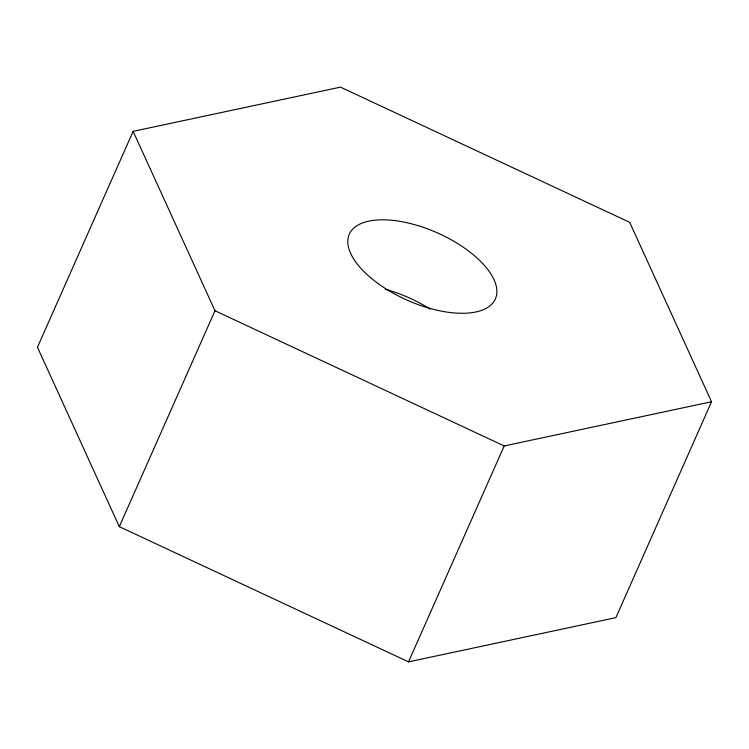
<?xml version="1.0" encoding="UTF-8"?>
<svg xmlns="http://www.w3.org/2000/svg" width="749" height="749" viewBox="0 0 749 749"><rect width="100%" height="100%" fill="white"/><g stroke="black" fill="none" stroke-linecap="round" stroke-linejoin="round"><path stroke-width="1.12" d="M133.125 131.347L37.45 347.255L119.306 526.659L408.523 661.863L615.875 617.653L711.55 401.745L629.694 222.341L340.477 87.137L133.125 131.347L214.991 310.751L504.199 445.945L711.55 401.745M119.306 526.659L214.991 310.751M408.523 661.863L504.199 445.945M385.117 289.208A79.871 36.879 23.9 0 1 430.113 309.056M371.382 278.338A79.871 36.879 23.9 0 0 494.93 299.815A79.871 36.879 23.9 0 0 400.706 221.489A79.871 36.879 23.9 0 0 371.382 278.338"/></g></svg>
